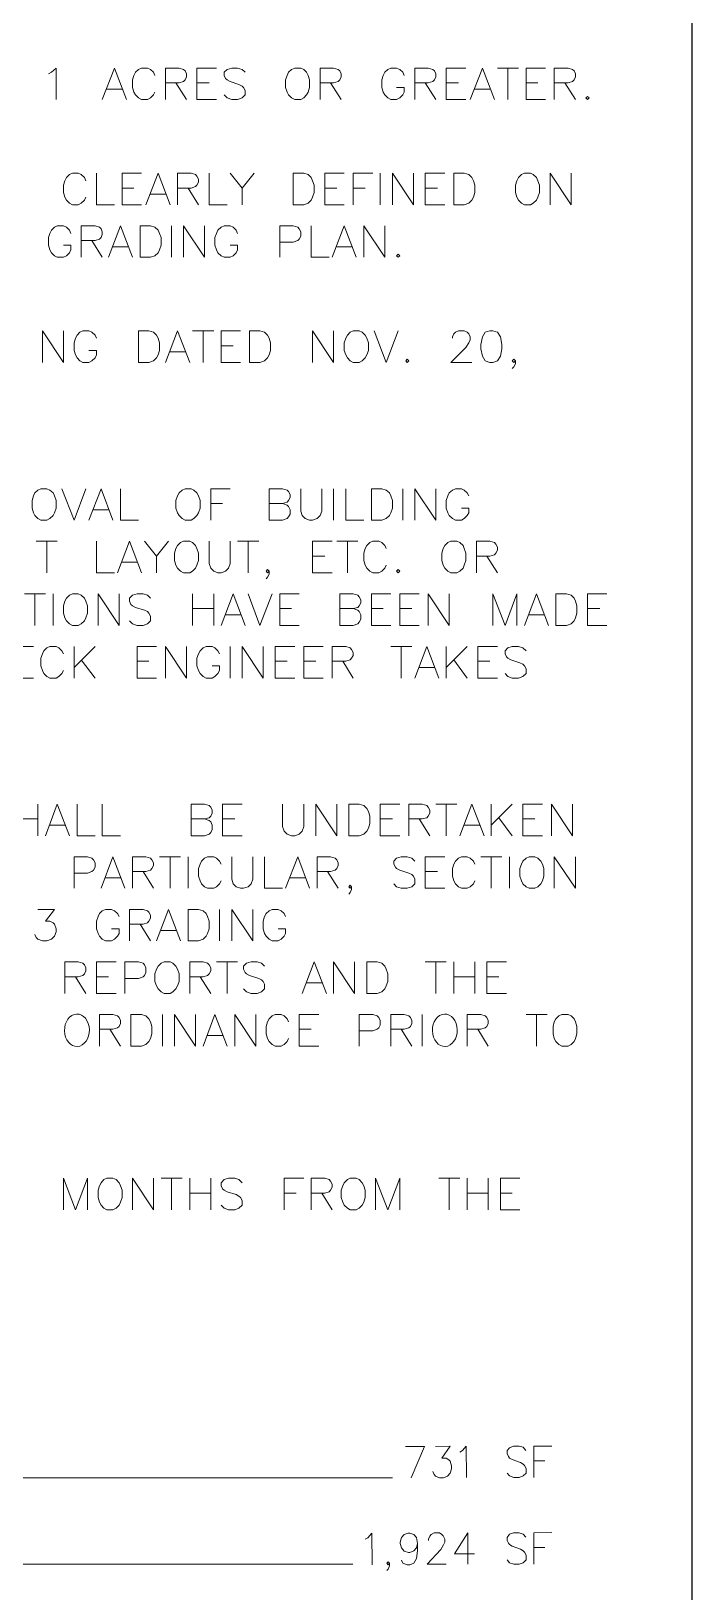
# Model space of a CAD drawing. Header units: millimetres. Extents: x -419 to 20046, y -14642 to 2638.
# Drawn here: x 3715.751 to 3717.427, y 915.77 to 919.728 of the extents above; entities that cross this region are included whole.
import ezdxf

# ---------------------------------------------------------------- set-up
doc = ezdxf.new("R2010")
doc.units = ezdxf.units.MM
doc.layers.add('PDF10_----TX03', color=7, linetype='Continuous')
doc.layers.add('PDF10_VICINITY MAP', color=7, linetype='Continuous')

msp = doc.modelspace()

# ---------------------------------------------------------------- linework, layer by layer
at = {"color": 1}
for points in [[(3682.9432, 934.9117), (3717.4272, 934.9117), (3717.4272, 911.9107), (3682.9432, 911.9107)], [(3717.4272, 913.7269), (3709.8049, 913.7269), (3709.8049, 927.2815), (3717.4272, 927.2815)]]:
    msp.add_lwpolyline(points, close=True, dxfattribs=at)
at = {"layer": 'PDF10_----TX03', "lineweight": 20}
for points in [[(3715.795, 919.6192), (3715.8025, 919.6234), (3715.8142, 919.6342), (3715.8142, 919.5542)], [(3715.9317, 919.5542), (3715.9625, 919.6342), (3715.9934, 919.5542)], [(3716.065, 919.6151), (3716.0617, 919.6234), (3716.0542, 919.6309), (3716.0467, 919.6342), (3716.0309, 919.6342), (3716.0234, 919.6309), (3716.0159, 919.6234), (3716.0117, 919.6151), (3716.0084, 919.6042), (3716.0084, 919.5851), (3716.0117, 919.5734), (3716.0159, 919.5659), (3716.0234, 919.5584), (3716.0309, 919.5542), (3716.0467, 919.5542), (3716.0542, 919.5584), (3716.0617, 919.5659), (3716.065, 919.5734)], [(3716.0917, 919.5542), (3716.0917, 919.6342), (3716.1267, 919.6342), (3716.1375, 919.6309), (3716.1417, 919.6267), (3716.145, 919.6192), (3716.145, 919.6117), (3716.1417, 919.6042), (3716.1375, 919.6001), (3716.1267, 919.5967), (3716.0917, 919.5967)], [(3716.2217, 919.5542), (3716.1717, 919.5542), (3716.1717, 919.6342), (3716.2217, 919.6342)], [(3716.2942, 919.6234), (3716.2867, 919.6309), (3716.275, 919.6342), (3716.26, 919.6342), (3716.2484, 919.6309), (3716.2409, 919.6234), (3716.2409, 919.6151), (3716.2442, 919.6076), (3716.2484, 919.6042), (3716.2559, 919.6001), (3716.2784, 919.5926), (3716.2867, 919.5884), (3716.29, 919.5851), (3716.2942, 919.5776), (3716.2942, 919.5659), (3716.2867, 919.5584), (3716.275, 919.5542), (3716.26, 919.5542), (3716.2484, 919.5584), (3716.2409, 919.5659)], [(3716.4842, 919.5542), (3716.4842, 919.6342), (3716.5184, 919.6342), (3716.5301, 919.6309), (3716.5342, 919.6267), (3716.5376, 919.6192), (3716.5376, 919.6117), (3716.5342, 919.6042), (3716.5301, 919.6001), (3716.5184, 919.5967), (3716.4842, 919.5967)], [(3716.6976, 919.6151), (3716.6942, 919.6234), (3716.6867, 919.6309), (3716.6784, 919.6342), (3716.6634, 919.6342), (3716.6559, 919.6309), (3716.6484, 919.6234), (3716.6442, 919.6151), (3716.6409, 919.6042), (3716.6409, 919.5851), (3716.6442, 919.5734), (3716.6484, 919.5659), (3716.6559, 919.5584), (3716.6634, 919.5542), (3716.6784, 919.5542), (3716.6867, 919.5584), (3716.6942, 919.5659), (3716.6976, 919.5734), (3716.6976, 919.5851), (3716.6784, 919.5851)], [(3716.7242, 919.5542), (3716.7242, 919.6342), (3716.7584, 919.6342), (3716.7701, 919.6309), (3716.7743, 919.6267), (3716.7776, 919.6192), (3716.7776, 919.6117), (3716.7743, 919.6042), (3716.7701, 919.6001), (3716.7584, 919.5967), (3716.7242, 919.5967)], [(3716.8543, 919.5542), (3716.8043, 919.5542), (3716.8043, 919.6342), (3716.8543, 919.6342)], [(3716.8651, 919.5542), (3716.8959, 919.6342), (3716.9268, 919.5542)], [(3716.9343, 919.6342), (3716.9876, 919.6342)], [(3716.9609, 919.6342), (3716.9609, 919.5542)], [(3717.0559, 919.5542), (3717.0068, 919.5542), (3717.0068, 919.6342), (3717.0559, 919.6342)], [(3717.0784, 919.5542), (3717.0784, 919.6342), (3717.1134, 919.6342), (3717.1243, 919.6309), (3717.1284, 919.6267), (3717.1318, 919.6192), (3717.1318, 919.6117), (3717.1284, 919.6042), (3717.1243, 919.6001), (3717.1134, 919.5967), (3717.0784, 919.5967)], [(3716.1184, 919.5967), (3716.145, 919.5542)], [(3716.1717, 919.5967), (3716.2025, 919.5967)], [(3716.5109, 919.5967), (3716.5376, 919.5542)], [(3716.7509, 919.5967), (3716.7776, 919.5542)], [(3716.8043, 919.5967), (3716.8351, 919.5967)], [(3717.0068, 919.5967), (3717.0368, 919.5967)], [(3717.1051, 919.5967), (3717.1318, 919.5542)], [(3715.9434, 919.5809), (3715.9817, 919.5809)], [(3716.8768, 919.5809), (3716.9151, 919.5809)], [(3715.89, 919.3484), (3715.8867, 919.3567), (3715.8783, 919.3642), (3715.8708, 919.3675), (3715.8558, 919.3675), (3715.8483, 919.3642), (3715.8408, 919.3567), (3715.8367, 919.3484), (3715.8333, 919.3375), (3715.8333, 919.3184), (3715.8367, 919.3067), (3715.8408, 919.2992), (3715.8483, 919.2917), (3715.8558, 919.2875), (3715.8708, 919.2875), (3715.8783, 919.2917), (3715.8867, 919.2992), (3715.89, 919.3067)], [(3715.9167, 919.3675), (3715.9167, 919.2875), (3715.9625, 919.2875)], [(3716.0309, 919.2875), (3715.9817, 919.2875), (3715.9817, 919.3675), (3716.0309, 919.3675)], [(3716.0425, 919.2875), (3716.0734, 919.3675), (3716.1034, 919.2875)], [(3716.1225, 919.2875), (3716.1225, 919.3675), (3716.1567, 919.3675), (3716.1684, 919.3642), (3716.1717, 919.36), (3716.1759, 919.3525), (3716.1759, 919.345), (3716.1717, 919.3375), (3716.1684, 919.3334), (3716.1567, 919.33), (3716.1225, 919.33)], [(3716.2025, 919.3675), (3716.2025, 919.2875), (3716.2484, 919.2875)], [(3716.2559, 919.3675), (3716.2867, 919.33), (3716.2867, 919.2875)], [(3716.3167, 919.3675), (3716.2867, 919.33)], [(3716.5451, 919.2875), (3716.4959, 919.2875), (3716.4959, 919.3675), (3716.5451, 919.3675)], [(3716.5684, 919.2875), (3716.5684, 919.3675), (3716.6176, 919.3675)], [(3716.6367, 919.3675), (3716.6367, 919.2875)], [(3716.6676, 919.2875), (3716.6676, 919.3675), (3716.7209, 919.2875), (3716.7209, 919.3675)], [(3716.8009, 919.2875), (3716.7509, 919.2875), (3716.7509, 919.3675), (3716.8009, 919.3675)], [(3717.0676, 919.2875), (3717.0676, 919.3675), (3717.1209, 919.2875), (3717.1209, 919.3675)], [(3715.9817, 919.33), (3716.0117, 919.33)], [(3716.0542, 919.3142), (3716.0917, 919.3142)], [(3716.1492, 919.33), (3716.1759, 919.2875)], [(3716.4959, 919.33), (3716.5267, 919.33)], [(3716.5684, 919.33), (3716.5984, 919.33)], [(3716.7509, 919.33), (3716.7818, 919.33)], [(3715.8517, 919.215), (3715.8483, 919.2234), (3715.8408, 919.2309), (3715.8333, 919.2342), (3715.8175, 919.2342), (3715.81, 919.2309), (3715.8025, 919.2234), (3715.7983, 919.215), (3715.795, 919.2042), (3715.795, 919.185), (3715.7983, 919.1734), (3715.8025, 919.1659), (3715.81, 919.1584), (3715.8175, 919.1542), (3715.8333, 919.1542), (3715.8408, 919.1584), (3715.8483, 919.1659), (3715.8517, 919.1734), (3715.8517, 919.185), (3715.8333, 919.185)], [(3715.8783, 919.1542), (3715.8783, 919.2342), (3715.9133, 919.2342), (3715.9242, 919.2309), (3715.9284, 919.2267), (3715.9317, 919.2192), (3715.9317, 919.2117), (3715.9284, 919.2042), (3715.9242, 919.2), (3715.9133, 919.1967), (3715.8783, 919.1967)], [(3715.9475, 919.1542), (3715.9775, 919.2342), (3716.0084, 919.1542)], [(3716.1075, 919.2342), (3716.1075, 919.1542)], [(3716.1375, 919.1542), (3716.1375, 919.2342), (3716.1909, 919.1542), (3716.1909, 919.2342)], [(3716.275, 919.215), (3716.2709, 919.2234), (3716.2634, 919.2309), (3716.2559, 919.2342), (3716.2409, 919.2342), (3716.2334, 919.2309), (3716.225, 919.2234), (3716.2217, 919.215), (3716.2175, 919.2042), (3716.2175, 919.185), (3716.2217, 919.1734), (3716.225, 919.1659), (3716.2334, 919.1584), (3716.2409, 919.1542), (3716.2559, 919.1542), (3716.2634, 919.1584), (3716.2709, 919.1659), (3716.275, 919.1734), (3716.275, 919.185), (3716.2559, 919.185)], [(3716.3817, 919.1542), (3716.3817, 919.2342), (3716.4159, 919.2342), (3716.4276, 919.2309), (3716.4309, 919.2267), (3716.4351, 919.2192), (3716.4351, 919.2075), (3716.4309, 919.2), (3716.4276, 919.1967), (3716.4159, 919.1925), (3716.3817, 919.1925)], [(3716.4617, 919.2342), (3716.4617, 919.1542), (3716.5076, 919.1542)], [(3716.5151, 919.1542), (3716.5451, 919.2342), (3716.5759, 919.1542)], [(3716.5951, 919.1542), (3716.5951, 919.2342), (3716.6484, 919.1542), (3716.6484, 919.2342)], [(3715.905, 919.1967), (3715.9317, 919.1542)], [(3715.9584, 919.1809), (3715.9967, 919.1809)], [(3716.5267, 919.1809), (3716.5642, 919.1809)], [(3715.78, 918.8875), (3715.78, 918.9675), (3715.8333, 918.8875), (3715.8333, 918.9675)], [(3715.9167, 918.9492), (3715.9133, 918.9567), (3715.905, 918.9642), (3715.8975, 918.9675), (3715.8825, 918.9675), (3715.875, 918.9642), (3715.8675, 918.9567), (3715.8633, 918.9492), (3715.86, 918.9375), (3715.86, 918.9183), (3715.8633, 918.9067), (3715.8675, 918.8992), (3715.875, 918.8917), (3715.8825, 918.8875), (3715.8975, 918.8875), (3715.905, 918.8917), (3715.9133, 918.8992), (3715.9167, 918.9067), (3715.9167, 918.9183), (3715.8975, 918.9183)], [(3716.0917, 918.8875), (3716.1225, 918.9675), (3716.1534, 918.8875)], [(3716.1609, 918.9675), (3716.2142, 918.9675)], [(3716.1875, 918.9675), (3716.1875, 918.8875)], [(3716.2825, 918.8875), (3716.2334, 918.8875), (3716.2334, 918.9675), (3716.2825, 918.9675)], [(3716.4651, 918.8875), (3716.4651, 918.9675), (3716.5184, 918.8875), (3716.5184, 918.9675)], [(3716.6217, 918.9675), (3716.6517, 918.8875), (3716.6826, 918.9675)], [(3716.8201, 918.9492), (3716.8201, 918.9525), (3716.8234, 918.96), (3716.8276, 918.9642), (3716.8351, 918.9675), (3716.8501, 918.9675), (3716.8576, 918.9642), (3716.8618, 918.96), (3716.8651, 918.9525), (3716.8651, 918.945), (3716.8618, 918.9375), (3716.8543, 918.9258), (3716.8159, 918.8875), (3716.8693, 918.8875)], [(3716.1034, 918.9142), (3716.1417, 918.9142)], [(3716.2334, 918.93), (3716.2634, 918.93)], [(3716.9801, 918.8917), (3716.9759, 918.8875), (3716.9718, 918.8917), (3716.9759, 918.8958), (3716.9801, 918.8917), (3716.9801, 918.8842), (3716.9759, 918.8767), (3716.9718, 918.8725)], [(3715.8292, 918.5675), (3715.86, 918.4875), (3715.89, 918.5675)], [(3715.8975, 918.4875), (3715.9284, 918.5675), (3715.9584, 918.4875)], [(3715.9775, 918.5675), (3715.9775, 918.4875), (3716.0234, 918.4875)], [(3716.2067, 918.4875), (3716.2067, 918.5675), (3716.2559, 918.5675)], [(3716.3892, 918.53), (3716.4009, 918.5258), (3716.4042, 918.5225), (3716.4084, 918.5141), (3716.4084, 918.5033), (3716.4042, 918.4958), (3716.4009, 918.4916), (3716.3892, 918.4875), (3716.3551, 918.4875), (3716.3551, 918.5675), (3716.3892, 918.5675), (3716.4009, 918.5641), (3716.4042, 918.56), (3716.4084, 918.5525), (3716.4084, 918.545), (3716.4042, 918.5375), (3716.4009, 918.5333), (3716.3892, 918.53), (3716.3551, 918.53)], [(3716.4351, 918.5675), (3716.4351, 918.5108), (3716.4384, 918.4991), (3716.4467, 918.4916), (3716.4576, 918.4875), (3716.4651, 918.4875), (3716.4767, 918.4916), (3716.4842, 918.4991), (3716.4884, 918.5108), (3716.4884, 918.5675)], [(3716.5184, 918.5675), (3716.5184, 918.4875)], [(3716.5492, 918.5675), (3716.5492, 918.4875), (3716.5951, 918.4875)], [(3716.6942, 918.5675), (3716.6942, 918.4875)], [(3716.7242, 918.4875), (3716.7242, 918.5675), (3716.7776, 918.4875), (3716.7776, 918.5675)], [(3716.8618, 918.5491), (3716.8576, 918.5566), (3716.8501, 918.5641), (3716.8426, 918.5675), (3716.8276, 918.5675), (3716.8201, 918.5641), (3716.8118, 918.5566), (3716.8084, 918.5491), (3716.8043, 918.5375), (3716.8043, 918.5183), (3716.8084, 918.5066), (3716.8118, 918.4991), (3716.8201, 918.4916), (3716.8276, 918.4875), (3716.8426, 918.4875), (3716.8501, 918.4916), (3716.8576, 918.4991), (3716.8618, 918.5066), (3716.8618, 918.5183), (3716.8426, 918.5183)], [(3716.2067, 918.53), (3716.2367, 918.53)], [(3715.9092, 918.5141), (3715.9475, 918.5141)], [(3715.7642, 918.4341), (3715.8175, 918.4341)], [(3715.7908, 918.4341), (3715.7908, 918.3541)], [(3715.9167, 918.4341), (3715.9167, 918.3541), (3715.9625, 918.3541)], [(3715.97, 918.3541), (3716.0009, 918.4341), (3716.0309, 918.3541)], [(3716.0384, 918.4341), (3716.0692, 918.3966), (3716.0692, 918.3541)], [(3716.1, 918.4341), (3716.0692, 918.3966)], [(3716.2025, 918.4341), (3716.2025, 918.3775), (3716.2067, 918.3658), (3716.2142, 918.3583), (3716.225, 918.3541), (3716.2334, 918.3541), (3716.2442, 918.3583), (3716.2517, 918.3658), (3716.2559, 918.3775), (3716.2559, 918.4341)], [(3716.275, 918.4341), (3716.3284, 918.4341)], [(3716.3017, 918.4341), (3716.3017, 918.3541)], [(3716.5151, 918.3541), (3716.4651, 918.3541), (3716.4651, 918.4341), (3716.5151, 918.4341)], [(3716.5267, 918.4341), (3716.5801, 918.4341)], [(3716.5534, 918.4341), (3716.5534, 918.3541)], [(3716.6517, 918.4158), (3716.6484, 918.4233), (3716.6409, 918.4308), (3716.6334, 918.4341), (3716.6176, 918.4341), (3716.6101, 918.4308), (3716.6026, 918.4233), (3716.5984, 918.4158), (3716.5951, 918.4041), (3716.5951, 918.385), (3716.5984, 918.3733), (3716.6026, 918.3658), (3716.6101, 918.3583), (3716.6176, 918.3541), (3716.6334, 918.3541), (3716.6409, 918.3583), (3716.6484, 918.3658), (3716.6517, 918.3733)], [(3716.8809, 918.3541), (3716.8809, 918.4341), (3716.9151, 918.4341), (3716.9268, 918.4308), (3716.9301, 918.4266), (3716.9343, 918.4191), (3716.9343, 918.4116), (3716.9301, 918.4041), (3716.9268, 918.4), (3716.9151, 918.3966), (3716.8809, 918.3966)], [(3715.9817, 918.3808), (3716.02, 918.3808)], [(3716.3551, 918.3583), (3716.3509, 918.3541), (3716.3476, 918.3583), (3716.3509, 918.3625), (3716.3551, 918.3583), (3716.3551, 918.3508), (3716.3509, 918.3433), (3716.3476, 918.3391)], [(3716.4651, 918.3966), (3716.4959, 918.3966)], [(3716.9076, 918.3966), (3716.9343, 918.3541)], [(3715.7342, 918.3008), (3715.7875, 918.3008)], [(3715.7608, 918.3008), (3715.7608, 918.2208)], [(3715.8067, 918.3008), (3715.8067, 918.2208)], [(3715.9208, 918.2208), (3715.9208, 918.3008), (3715.9742, 918.2208), (3715.9742, 918.3008)], [(3716.0542, 918.29), (3716.0467, 918.2975), (3716.035, 918.3008), (3716.02, 918.3008), (3716.0084, 918.2975), (3716.0009, 918.29), (3716.0009, 918.2825), (3716.0042, 918.2741), (3716.0084, 918.2708), (3716.0159, 918.2666), (3716.0384, 918.2591), (3716.0467, 918.2558), (3716.05, 918.2516), (3716.0542, 918.2441), (3716.0542, 918.2325), (3716.0467, 918.225), (3716.035, 918.2208), (3716.02, 918.2208), (3716.0084, 918.225), (3716.0009, 918.2325)], [(3716.1609, 918.3008), (3716.1609, 918.2208)], [(3716.2142, 918.3008), (3716.2142, 918.2208)], [(3716.2334, 918.2208), (3716.2634, 918.3008), (3716.2942, 918.2208)], [(3716.3017, 918.3008), (3716.3317, 918.2208), (3716.3626, 918.3008)], [(3716.4309, 918.2208), (3716.3817, 918.2208), (3716.3817, 918.3008), (3716.4309, 918.3008)], [(3716.5684, 918.2633), (3716.5801, 918.2591), (3716.5834, 918.2558), (3716.5876, 918.2475), (3716.5876, 918.2366), (3716.5834, 918.2291), (3716.5801, 918.225), (3716.5684, 918.2208), (3716.5342, 918.2208), (3716.5342, 918.3008), (3716.5684, 918.3008), (3716.5801, 918.2975), (3716.5834, 918.2933), (3716.5876, 918.2858), (3716.5876, 918.2783), (3716.5834, 918.2708), (3716.5801, 918.2666), (3716.5684, 918.2633), (3716.5342, 918.2633)], [(3716.6634, 918.2208), (3716.6142, 918.2208), (3716.6142, 918.3008), (3716.6634, 918.3008)], [(3716.7359, 918.2208), (3716.6867, 918.2208), (3716.6867, 918.3008), (3716.7359, 918.3008)], [(3716.7584, 918.2208), (3716.7584, 918.3008), (3716.8118, 918.2208), (3716.8118, 918.3008)], [(3716.9226, 918.2208), (3716.9226, 918.3008), (3716.9534, 918.2208), (3716.9834, 918.3008), (3716.9834, 918.2208)], [(3717.0026, 918.2208), (3717.0334, 918.3008), (3717.0634, 918.2208)], [(3717.2118, 918.2208), (3717.1626, 918.2208), (3717.1626, 918.3008), (3717.2118, 918.3008)], [(3716.1609, 918.2633), (3716.2142, 918.2633)], [(3716.2442, 918.2475), (3716.2825, 918.2475)], [(3716.3817, 918.2633), (3716.4117, 918.2633)], [(3716.6142, 918.2633), (3716.6442, 918.2633)], [(3716.6867, 918.2633), (3716.7167, 918.2633)], [(3717.0143, 918.2475), (3717.0518, 918.2475)], [(3717.1626, 918.2633), (3717.1935, 918.2633)], [(3715.7567, 918.0874), (3715.7075, 918.0874), (3715.7075, 918.1674), (3715.7567, 918.1674)], [(3715.8333, 918.1491), (3715.8292, 918.1566), (3715.8217, 918.1641), (3715.8142, 918.1674), (3715.7983, 918.1674), (3715.7908, 918.1641), (3715.7833, 918.1566), (3715.78, 918.1491), (3715.7758, 918.1374), (3715.7758, 918.1183), (3715.78, 918.1066), (3715.7833, 918.0991), (3715.7908, 918.0916), (3715.7983, 918.0874), (3715.8142, 918.0874), (3715.8217, 918.0916), (3715.8292, 918.0991), (3715.8333, 918.1066)], [(3715.86, 918.1674), (3715.86, 918.0874)], [(3715.9133, 918.1674), (3715.86, 918.1141)], [(3716.0692, 918.0874), (3716.02, 918.0874), (3716.02, 918.1674), (3716.0692, 918.1674)], [(3716.0917, 918.0874), (3716.0917, 918.1674), (3716.145, 918.0874), (3716.145, 918.1674)], [(3716.2292, 918.1491), (3716.225, 918.1566), (3716.2175, 918.1641), (3716.21, 918.1674), (3716.195, 918.1674), (3716.1875, 918.1641), (3716.18, 918.1566), (3716.1759, 918.1491), (3716.1717, 918.1374), (3716.1717, 918.1183), (3716.1759, 918.1066), (3716.18, 918.0991), (3716.1875, 918.0916), (3716.195, 918.0874), (3716.21, 918.0874), (3716.2175, 918.0916), (3716.225, 918.0991), (3716.2292, 918.1066), (3716.2292, 918.1183), (3716.21, 918.1183)], [(3716.2559, 918.1674), (3716.2559, 918.0874)], [(3716.2867, 918.0874), (3716.2867, 918.1674), (3716.3401, 918.0874), (3716.3401, 918.1674)], [(3716.4201, 918.0874), (3716.3701, 918.0874), (3716.3701, 918.1674), (3716.4201, 918.1674)], [(3716.4917, 918.0874), (3716.4426, 918.0874), (3716.4426, 918.1674), (3716.4917, 918.1674)], [(3716.5151, 918.0874), (3716.5151, 918.1674), (3716.5492, 918.1674), (3716.5609, 918.1641), (3716.5642, 918.1599), (3716.5684, 918.1524), (3716.5684, 918.1449), (3716.5642, 918.1374), (3716.5609, 918.1333), (3716.5492, 918.1299), (3716.5151, 918.1299)], [(3716.6634, 918.1674), (3716.7167, 918.1674)], [(3716.6901, 918.1674), (3716.6901, 918.0874)], [(3716.7242, 918.0874), (3716.7551, 918.1674), (3716.7851, 918.0874)], [(3716.8043, 918.1674), (3716.8043, 918.0874)], [(3716.8576, 918.1674), (3716.8043, 918.1141)], [(3716.9343, 918.0874), (3716.8843, 918.0874), (3716.8843, 918.1674), (3716.9343, 918.1674)], [(3717.0068, 918.1566), (3716.9984, 918.1641), (3716.9876, 918.1674), (3716.9718, 918.1674), (3716.9609, 918.1641), (3716.9534, 918.1566), (3716.9534, 918.1491), (3716.9568, 918.1408), (3716.9609, 918.1374), (3716.9684, 918.1333), (3716.9909, 918.1258), (3716.9984, 918.1224), (3717.0026, 918.1183), (3717.0068, 918.1108), (3717.0068, 918.0991), (3716.9984, 918.0916), (3716.9876, 918.0874), (3716.9718, 918.0874), (3716.9609, 918.0916), (3716.9534, 918.0991)], [(3715.8783, 918.1333), (3715.9133, 918.0874)], [(3716.02, 918.1299), (3716.05, 918.1299)], [(3716.3701, 918.1299), (3716.4009, 918.1299)], [(3716.4426, 918.1299), (3716.4734, 918.1299)], [(3716.5417, 918.1299), (3716.5684, 918.0874)], [(3716.8234, 918.1333), (3716.8576, 918.0874)], [(3716.8843, 918.1299), (3716.9151, 918.1299)], [(3716.7359, 918.1141), (3716.7743, 918.1141)], [(3715.7683, 917.7674), (3715.7683, 917.6874)], [(3715.7875, 917.6874), (3715.8175, 917.7674), (3715.8483, 917.6874)], [(3715.8675, 917.7674), (3715.8675, 917.6874), (3715.9133, 917.6874)], [(3715.9317, 917.7674), (3715.9317, 917.6874), (3715.9775, 917.6874)], [(3716.1909, 917.7299), (3716.2025, 917.7257), (3716.2067, 917.7224), (3716.21, 917.7141), (3716.21, 917.7032), (3716.2067, 917.6957), (3716.2025, 917.6916), (3716.1909, 917.6874), (3716.1567, 917.6874), (3716.1567, 917.7674), (3716.1909, 917.7674), (3716.2025, 917.7641), (3716.2067, 917.7599), (3716.21, 917.7524), (3716.21, 917.7449), (3716.2067, 917.7374), (3716.2025, 917.7332), (3716.1909, 917.7299), (3716.1567, 917.7299)], [(3716.2867, 917.6874), (3716.2367, 917.6874), (3716.2367, 917.7674), (3716.2867, 917.7674)], [(3716.3892, 917.7674), (3716.3892, 917.7107), (3716.3934, 917.6991), (3716.4009, 917.6916), (3716.4117, 917.6874), (3716.4201, 917.6874), (3716.4309, 917.6916), (3716.4384, 917.6991), (3716.4426, 917.7107), (3716.4426, 917.7674)], [(3716.4734, 917.6874), (3716.4734, 917.7674), (3716.5267, 917.6874), (3716.5267, 917.7674)], [(3716.6867, 917.6874), (3716.6367, 917.6874), (3716.6367, 917.7674), (3716.6867, 917.7674)], [(3716.7092, 917.6874), (3716.7092, 917.7674), (3716.7434, 917.7674), (3716.7551, 917.7641), (3716.7584, 917.7599), (3716.7626, 917.7524), (3716.7626, 917.7449), (3716.7584, 917.7374), (3716.7551, 917.7332), (3716.7434, 917.7299), (3716.7092, 917.7299)], [(3716.7776, 917.7674), (3716.8309, 917.7674)], [(3716.8043, 917.7674), (3716.8043, 917.6874)], [(3716.8384, 917.6874), (3716.8693, 917.7674), (3716.9001, 917.6874)], [(3716.9184, 917.7674), (3716.9184, 917.6874)], [(3716.9718, 917.7674), (3716.9184, 917.7141)], [(3717.0484, 917.6874), (3716.9984, 917.6874), (3716.9984, 917.7674), (3717.0484, 917.7674)], [(3717.0709, 917.6874), (3717.0709, 917.7674), (3717.1243, 917.6874), (3717.1243, 917.7674)], [(3715.715, 917.7299), (3715.7683, 917.7299)], [(3716.2367, 917.7299), (3716.2675, 917.7299)], [(3716.6367, 917.7299), (3716.6676, 917.7299)], [(3716.7359, 917.7299), (3716.7626, 917.6874)], [(3716.9376, 917.7332), (3716.9718, 917.6874)], [(3716.9984, 917.7299), (3717.0293, 917.7299)], [(3715.7983, 917.7141), (3715.8367, 917.7141)], [(3716.8501, 917.7141), (3716.8884, 917.7141)], [(3715.86, 917.5541), (3715.86, 917.6341), (3715.8942, 917.6341), (3715.905, 917.6307), (3715.9092, 917.6266), (3715.9133, 917.6191), (3715.9133, 917.6074), (3715.9092, 917.5999), (3715.905, 917.5966), (3715.8942, 917.5924), (3715.86, 917.5924)], [(3715.9284, 917.5541), (3715.9584, 917.6341), (3715.9892, 917.5541)], [(3716.0084, 917.5541), (3716.0084, 917.6341), (3716.0425, 917.6341), (3716.0542, 917.6307), (3716.0575, 917.6266), (3716.0617, 917.6191), (3716.0617, 917.6116), (3716.0575, 917.6041), (3716.0542, 917.5999), (3716.0425, 917.5966), (3716.0084, 917.5966)], [(3716.0767, 917.6341), (3716.13, 917.6341)], [(3716.1034, 917.6341), (3716.1034, 917.5541)], [(3716.1492, 917.6341), (3716.1492, 917.5541)], [(3716.2334, 917.6157), (3716.2292, 917.6232), (3716.2217, 917.6307), (3716.2142, 917.6341), (3716.1984, 917.6341), (3716.1909, 917.6307), (3716.1834, 917.6232), (3716.18, 917.6157), (3716.1759, 917.6041), (3716.1759, 917.5849), (3716.18, 917.5732), (3716.1834, 917.5657), (3716.1909, 917.5582), (3716.1984, 917.5541), (3716.2142, 917.5541), (3716.2217, 917.5582), (3716.2292, 917.5657), (3716.2334, 917.5732)], [(3716.26, 917.6341), (3716.26, 917.5774), (3716.2634, 917.5657), (3716.2709, 917.5582), (3716.2825, 917.5541), (3716.29, 917.5541), (3716.3017, 917.5582), (3716.3092, 917.5657), (3716.3134, 917.5774), (3716.3134, 917.6341)], [(3716.3434, 917.6341), (3716.3434, 917.5541), (3716.3892, 917.5541)], [(3716.3967, 917.5541), (3716.4276, 917.6341), (3716.4576, 917.5541)], [(3716.4767, 917.5541), (3716.4767, 917.6341), (3716.5109, 917.6341), (3716.5226, 917.6307), (3716.5267, 917.6266), (3716.5301, 917.6191), (3716.5301, 917.6116), (3716.5267, 917.6041), (3716.5226, 917.5999), (3716.5109, 917.5966), (3716.4767, 917.5966)], [(3716.7242, 917.6232), (3716.7167, 917.6307), (3716.7051, 917.6341), (3716.6901, 917.6341), (3716.6784, 917.6307), (3716.6709, 917.6232), (3716.6709, 917.6157), (3716.6751, 917.6074), (3716.6784, 917.6041), (3716.6867, 917.5999), (3716.7092, 917.5924), (3716.7167, 917.5891), (3716.7209, 917.5849), (3716.7242, 917.5774), (3716.7242, 917.5657), (3716.7167, 917.5582), (3716.7051, 917.5541), (3716.6901, 917.5541), (3716.6784, 917.5582), (3716.6709, 917.5657)], [(3716.8009, 917.5541), (3716.7509, 917.5541), (3716.7509, 917.6341), (3716.8009, 917.6341)], [(3716.8768, 917.6157), (3716.8734, 917.6232), (3716.8651, 917.6307), (3716.8576, 917.6341), (3716.8426, 917.6341), (3716.8351, 917.6307), (3716.8276, 917.6232), (3716.8234, 917.6157), (3716.8201, 917.6041), (3716.8201, 917.5849), (3716.8234, 917.5732), (3716.8276, 917.5657), (3716.8351, 917.5582), (3716.8426, 917.5541), (3716.8576, 917.5541), (3716.8651, 917.5582), (3716.8734, 917.5657), (3716.8768, 917.5732)], [(3716.8918, 917.6341), (3716.9451, 917.6341)], [(3716.9184, 917.6341), (3716.9184, 917.5541)], [(3716.9643, 917.6341), (3716.9643, 917.5541)], [(3717.0784, 917.5541), (3717.0784, 917.6341), (3717.1318, 917.5541), (3717.1318, 917.6341)], [(3715.94, 917.5807), (3715.9775, 917.5807)], [(3716.035, 917.5966), (3716.0617, 917.5541)], [(3716.4084, 917.5807), (3716.4467, 917.5807)], [(3716.5034, 917.5966), (3716.5301, 917.5541)], [(3716.7509, 917.5966), (3716.7818, 917.5966)], [(3716.5642, 917.5582), (3716.5609, 917.5541), (3716.5567, 917.5582), (3716.5609, 917.5624), (3716.5642, 917.5582), (3716.5642, 917.5507), (3716.5609, 917.5432), (3716.5567, 917.5391)], [(3715.7683, 917.5007), (3715.81, 917.5007), (3715.7875, 917.4707), (3715.7983, 917.4707), (3715.8067, 917.4666), (3715.81, 917.4632), (3715.8142, 917.4516), (3715.8142, 917.4441), (3715.81, 917.4324), (3715.8025, 917.4249), (3715.7908, 917.4207), (3715.78, 917.4207), (3715.7683, 917.4249), (3715.7642, 917.4291), (3715.7608, 917.4366)], [(3715.9742, 917.4824), (3715.97, 917.4899), (3715.9625, 917.4974), (3715.955, 917.5007), (3715.94, 917.5007), (3715.9317, 917.4974), (3715.9242, 917.4899), (3715.9208, 917.4824), (3715.9167, 917.4707), (3715.9167, 917.4516), (3715.9208, 917.4399), (3715.9242, 917.4324), (3715.9317, 917.4249), (3715.94, 917.4207), (3715.955, 917.4207), (3715.9625, 917.4249), (3715.97, 917.4324), (3715.9742, 917.4399), (3715.9742, 917.4516), (3715.955, 917.4516)], [(3716.0009, 917.4207), (3716.0009, 917.5007), (3716.035, 917.5007), (3716.0467, 917.4974), (3716.05, 917.4932), (3716.0542, 917.4857), (3716.0542, 917.4782), (3716.05, 917.4707), (3716.0467, 917.4666), (3716.035, 917.4632), (3716.0009, 917.4632)], [(3716.0692, 917.4207), (3716.1, 917.5007), (3716.13, 917.4207)], [(3716.2292, 917.5007), (3716.2292, 917.4207)], [(3716.26, 917.4207), (3716.26, 917.5007), (3716.3134, 917.4207), (3716.3134, 917.5007)], [(3716.3967, 917.4824), (3716.3934, 917.4899), (3716.3851, 917.4974), (3716.3776, 917.5007), (3716.3626, 917.5007), (3716.3551, 917.4974), (3716.3476, 917.4899), (3716.3434, 917.4824), (3716.3401, 917.4707), (3716.3401, 917.4516), (3716.3434, 917.4399), (3716.3476, 917.4324), (3716.3551, 917.4249), (3716.3626, 917.4207), (3716.3776, 917.4207), (3716.3851, 917.4249), (3716.3934, 917.4324), (3716.3967, 917.4399), (3716.3967, 917.4516), (3716.3776, 917.4516)], [(3716.0275, 917.4632), (3716.0542, 917.4207)], [(3716.0809, 917.4474), (3716.1184, 917.4474)], [(3715.8367, 917.2874), (3715.8367, 917.3674), (3715.8708, 917.3674), (3715.8825, 917.364), (3715.8867, 917.3599), (3715.89, 917.3524), (3715.89, 917.3449), (3715.8867, 917.3374), (3715.8825, 917.3332), (3715.8708, 917.3299), (3715.8367, 917.3299)], [(3715.9667, 917.2874), (3715.9167, 917.2874), (3715.9167, 917.3674), (3715.9667, 917.3674)], [(3715.9892, 917.2874), (3715.9892, 917.3674), (3716.0234, 917.3674), (3716.035, 917.364), (3716.0384, 917.3599), (3716.0425, 917.3524), (3716.0425, 917.3407), (3716.0384, 917.3332), (3716.035, 917.3299), (3716.0234, 917.3257), (3715.9892, 917.3257)], [(3716.1534, 917.2874), (3716.1534, 917.3674), (3716.1875, 917.3674), (3716.1984, 917.364), (3716.2025, 917.3599), (3716.2067, 917.3524), (3716.2067, 917.3449), (3716.2025, 917.3374), (3716.1984, 917.3332), (3716.1875, 917.3299), (3716.1534, 917.3299)], [(3716.2217, 917.3674), (3716.275, 917.3674)], [(3716.2484, 917.3674), (3716.2484, 917.2874)], [(3716.3434, 917.3565), (3716.3359, 917.364), (3716.3242, 917.3674), (3716.3092, 917.3674), (3716.2975, 917.364), (3716.29, 917.3565), (3716.29, 917.349), (3716.2942, 917.3407), (3716.2975, 917.3374), (3716.305, 917.3332), (3716.3284, 917.3257), (3716.3359, 917.3224), (3716.3401, 917.3182), (3716.3434, 917.3107), (3716.3434, 917.299), (3716.3359, 917.2915), (3716.3242, 917.2874), (3716.3092, 917.2874), (3716.2975, 917.2915), (3716.29, 917.299)], [(3716.4384, 917.2874), (3716.4692, 917.3674), (3716.5001, 917.2874)], [(3716.5184, 917.2874), (3716.5184, 917.3674), (3716.5717, 917.2874), (3716.5717, 917.3674)], [(3716.7509, 917.3674), (3716.8043, 917.3674)], [(3716.7776, 917.3674), (3716.7776, 917.2874)], [(3716.8234, 917.3674), (3716.8234, 917.2874)], [(3716.8768, 917.3674), (3716.8768, 917.2874)], [(3716.9568, 917.2874), (3716.9076, 917.2874), (3716.9076, 917.3674), (3716.9568, 917.3674)], [(3715.8633, 917.3299), (3715.89, 917.2874)], [(3715.9167, 917.3299), (3715.9475, 917.3299)], [(3716.18, 917.3299), (3716.2067, 917.2874)], [(3716.4501, 917.314), (3716.4884, 917.314)], [(3716.8234, 917.3299), (3716.8768, 917.3299)], [(3716.9076, 917.3299), (3716.9376, 917.3299)], [(3715.9242, 917.154), (3715.9242, 917.234), (3715.9584, 917.234), (3715.97, 917.2307), (3715.9742, 917.2265), (3715.9775, 917.219), (3715.9775, 917.2115), (3715.9742, 917.204), (3715.97, 917.1999), (3715.9584, 917.1965), (3715.9242, 917.1965)], [(3716.0842, 917.234), (3716.0842, 917.154)], [(3716.115, 917.154), (3716.115, 917.234), (3716.1684, 917.154), (3716.1684, 917.234)], [(3716.1875, 917.154), (3716.2175, 917.234), (3716.2484, 917.154)], [(3716.2675, 917.154), (3716.2675, 917.234), (3716.3209, 917.154), (3716.3209, 917.234)], [(3716.4042, 917.2157), (3716.4009, 917.2232), (3716.3934, 917.2307), (3716.3851, 917.234), (3716.3701, 917.234), (3716.3626, 917.2307), (3716.3551, 917.2232), (3716.3509, 917.2157), (3716.3476, 917.204), (3716.3476, 917.1849), (3716.3509, 917.1732), (3716.3551, 917.1657), (3716.3626, 917.1582), (3716.3701, 917.154), (3716.3851, 917.154), (3716.3934, 917.1582), (3716.4009, 917.1657), (3716.4042, 917.1732)], [(3716.4809, 917.154), (3716.4309, 917.154), (3716.4309, 917.234), (3716.4809, 917.234)], [(3716.5834, 917.154), (3716.5834, 917.234), (3716.6176, 917.234), (3716.6292, 917.2307), (3716.6334, 917.2265), (3716.6367, 917.219), (3716.6367, 917.2074), (3716.6334, 917.1999), (3716.6292, 917.1965), (3716.6176, 917.1924), (3716.5834, 917.1924)], [(3716.6634, 917.154), (3716.6634, 917.234), (3716.6976, 917.234), (3716.7092, 917.2307), (3716.7134, 917.2265), (3716.7167, 917.219), (3716.7167, 917.2115), (3716.7134, 917.204), (3716.7092, 917.1999), (3716.6976, 917.1965), (3716.6634, 917.1965)], [(3716.7434, 917.234), (3716.7434, 917.154)], [(3716.8576, 917.154), (3716.8576, 917.234), (3716.8918, 917.234), (3716.9034, 917.2307), (3716.9076, 917.2265), (3716.9109, 917.219), (3716.9109, 917.2115), (3716.9076, 917.204), (3716.9034, 917.1999), (3716.8918, 917.1965), (3716.8576, 917.1965)], [(3717.0068, 917.234), (3717.0601, 917.234)], [(3717.0334, 917.234), (3717.0334, 917.154)], [(3715.9509, 917.1965), (3715.9775, 917.154)], [(3716.1984, 917.1807), (3716.2367, 917.1807)], [(3716.4309, 917.1965), (3716.4617, 917.1965)], [(3716.6901, 917.1965), (3716.7167, 917.154)], [(3716.8843, 917.1965), (3716.9109, 917.154)], [(3715.8333, 916.739), (3715.8333, 916.819), (3715.8633, 916.739), (3715.8942, 916.819), (3715.8942, 916.739)], [(3716.0084, 916.739), (3716.0084, 916.819), (3716.0617, 916.739), (3716.0617, 916.819)], [(3716.0809, 916.819), (3716.1342, 916.819)], [(3716.1075, 916.819), (3716.1075, 916.739)], [(3716.1534, 916.819), (3716.1534, 916.739)], [(3716.2067, 916.819), (3716.2067, 916.739)], [(3716.2867, 916.8073), (3716.2784, 916.8157), (3716.2675, 916.819), (3716.2517, 916.819), (3716.2409, 916.8157), (3716.2334, 916.8073), (3716.2334, 916.7998), (3716.2367, 916.7923), (3716.2409, 916.789), (3716.2484, 916.7848), (3716.2709, 916.7773), (3716.2784, 916.7732), (3716.2825, 916.7698), (3716.2867, 916.7623), (3716.2867, 916.7507), (3716.2784, 916.7432), (3716.2675, 916.739), (3716.2517, 916.739), (3716.2409, 916.7432), (3716.2334, 916.7507)], [(3716.3934, 916.739), (3716.3934, 916.819), (3716.4426, 916.819)], [(3716.4617, 916.739), (3716.4617, 916.819), (3716.4959, 916.819), (3716.5076, 916.8157), (3716.5109, 916.8115), (3716.5151, 916.804), (3716.5151, 916.7965), (3716.5109, 916.789), (3716.5076, 916.7848), (3716.4959, 916.7807), (3716.4617, 916.7807)], [(3716.6251, 916.739), (3716.6251, 916.819), (3716.6559, 916.739), (3716.6867, 916.819), (3716.6867, 916.739)], [(3716.7851, 916.819), (3716.8384, 916.819)], [(3716.8118, 916.819), (3716.8118, 916.739)], [(3716.8576, 916.819), (3716.8576, 916.739)], [(3716.9109, 916.819), (3716.9109, 916.739)], [(3716.9909, 916.739), (3716.9418, 916.739), (3716.9418, 916.819), (3716.9909, 916.819)], [(3716.1534, 916.7807), (3716.2067, 916.7807)], [(3716.3934, 916.7807), (3716.4234, 916.7807)], [(3716.4884, 916.7807), (3716.5151, 916.739)], [(3716.8576, 916.7807), (3716.9109, 916.7807)], [(3716.9418, 916.7807), (3716.9718, 916.7807)]]:
    msp.add_lwpolyline(points, dxfattribs=at)
for points in [[(3716.4201, 919.6342), (3716.4117, 919.6309), (3716.4042, 919.6234), (3716.4009, 919.6151), (3716.3967, 919.6042), (3716.3967, 919.5851), (3716.4009, 919.5734), (3716.4042, 919.5659), (3716.4117, 919.5584), (3716.4201, 919.5542), (3716.4351, 919.5542), (3716.4426, 919.5584), (3716.4501, 919.5659), (3716.4542, 919.5734), (3716.4576, 919.5851), (3716.4576, 919.6042), (3716.4542, 919.6151), (3716.4501, 919.6234), (3716.4426, 919.6309), (3716.4351, 919.6342)], [(3717.1626, 919.5617), (3717.1584, 919.5584), (3717.1626, 919.5542), (3717.1668, 919.5584)], [(3716.4159, 919.2875), (3716.4159, 919.3675), (3716.4426, 919.3675), (3716.4542, 919.3642), (3716.4617, 919.3567), (3716.4651, 919.3484), (3716.4692, 919.3375), (3716.4692, 919.3184), (3716.4651, 919.3067), (3716.4617, 919.2992), (3716.4542, 919.2917), (3716.4426, 919.2875)], [(3716.8234, 919.2875), (3716.8234, 919.3675), (3716.8501, 919.3675), (3716.8618, 919.3642), (3716.8693, 919.3567), (3716.8734, 919.3484), (3716.8768, 919.3375), (3716.8768, 919.3184), (3716.8734, 919.3067), (3716.8693, 919.2992), (3716.8618, 919.2917), (3716.8501, 919.2875)], [(3717.0026, 919.3675), (3716.9951, 919.3642), (3716.9876, 919.3567), (3716.9834, 919.3484), (3716.9801, 919.3375), (3716.9801, 919.3184), (3716.9834, 919.3067), (3716.9876, 919.2992), (3716.9951, 919.2917), (3717.0026, 919.2875), (3717.0176, 919.2875), (3717.0251, 919.2917), (3717.0334, 919.2992), (3717.0368, 919.3067), (3717.0409, 919.3184), (3717.0409, 919.3375), (3717.0368, 919.3484), (3717.0334, 919.3567), (3717.0251, 919.3642), (3717.0176, 919.3675)], [(3716.0275, 919.1542), (3716.0275, 919.2342), (3716.0542, 919.2342), (3716.065, 919.2309), (3716.0734, 919.2234), (3716.0767, 919.215), (3716.0809, 919.2042), (3716.0809, 919.185), (3716.0767, 919.1734), (3716.0734, 919.1659), (3716.065, 919.1584), (3716.0542, 919.1542)], [(3716.6826, 919.1625), (3716.6784, 919.1584), (3716.6826, 919.1542), (3716.6867, 919.1584)], [(3716.0234, 918.8875), (3716.0234, 918.9675), (3716.05, 918.9675), (3716.0617, 918.9642), (3716.0692, 918.9567), (3716.0734, 918.9492), (3716.0767, 918.9375), (3716.0767, 918.9183), (3716.0734, 918.9067), (3716.0692, 918.8992), (3716.0617, 918.8917), (3716.05, 918.8875)], [(3716.305, 918.8875), (3716.305, 918.9675), (3716.3317, 918.9675), (3716.3434, 918.9642), (3716.3509, 918.9567), (3716.3551, 918.9492), (3716.3584, 918.9375), (3716.3584, 918.9183), (3716.3551, 918.9067), (3716.3509, 918.8992), (3716.3434, 918.8917), (3716.3317, 918.8875)], [(3716.5684, 918.9675), (3716.5609, 918.9642), (3716.5534, 918.9567), (3716.5492, 918.9492), (3716.5451, 918.9375), (3716.5451, 918.9183), (3716.5492, 918.9067), (3716.5534, 918.8992), (3716.5609, 918.8917), (3716.5684, 918.8875), (3716.5834, 918.8875), (3716.5909, 918.8917), (3716.5984, 918.8992), (3716.6026, 918.9067), (3716.6067, 918.9183), (3716.6067, 918.9375), (3716.6026, 918.9492), (3716.5984, 918.9567), (3716.5909, 918.9642), (3716.5834, 918.9675)], [(3716.9151, 918.9675), (3716.9034, 918.9642), (3716.8959, 918.9525), (3716.8918, 918.9333), (3716.8918, 918.9225), (3716.8959, 918.9033), (3716.9034, 918.8917), (3716.9151, 918.8875), (3716.9226, 918.8875), (3716.9343, 918.8917), (3716.9418, 918.9033), (3716.9451, 918.9225), (3716.9451, 918.9333), (3716.9418, 918.9525), (3716.9343, 918.9642), (3716.9226, 918.9675)], [(3716.7051, 918.8958), (3716.7017, 918.8917), (3716.7051, 918.8875), (3716.7092, 918.8917)], [(3715.7758, 918.5675), (3715.7683, 918.5641), (3715.7608, 918.5566), (3715.7567, 918.5491), (3715.7533, 918.5375), (3715.7533, 918.5183), (3715.7567, 918.5066), (3715.7608, 918.4991), (3715.7683, 918.4916), (3715.7758, 918.4875), (3715.7908, 918.4875), (3715.7983, 918.4916), (3715.8067, 918.4991), (3715.81, 918.5066), (3715.8142, 918.5183), (3715.8142, 918.5375), (3715.81, 918.5491), (3715.8067, 918.5566), (3715.7983, 918.5641), (3715.7908, 918.5675)], [(3716.1417, 918.5675), (3716.1342, 918.5641), (3716.1267, 918.5566), (3716.1225, 918.5491), (3716.1184, 918.5375), (3716.1184, 918.5183), (3716.1225, 918.5066), (3716.1267, 918.4991), (3716.1342, 918.4916), (3716.1417, 918.4875), (3716.1567, 918.4875), (3716.1642, 918.4916), (3716.1717, 918.4991), (3716.1759, 918.5066), (3716.18, 918.5183), (3716.18, 918.5375), (3716.1759, 918.5491), (3716.1717, 918.5566), (3716.1642, 918.5641), (3716.1567, 918.5675)], [(3716.6142, 918.4875), (3716.6142, 918.5675), (3716.6409, 918.5675), (3716.6517, 918.5641), (3716.6601, 918.5566), (3716.6634, 918.5491), (3716.6676, 918.5375), (3716.6676, 918.5183), (3716.6634, 918.5066), (3716.6601, 918.4991), (3716.6517, 918.4916), (3716.6409, 918.4875)], [(3716.1375, 918.4341), (3716.13, 918.4308), (3716.1225, 918.4233), (3716.1184, 918.4158), (3716.115, 918.4041), (3716.115, 918.385), (3716.1184, 918.3733), (3716.1225, 918.3658), (3716.13, 918.3583), (3716.1375, 918.3541), (3716.1534, 918.3541), (3716.1609, 918.3583), (3716.1684, 918.3658), (3716.1717, 918.3733), (3716.1759, 918.385), (3716.1759, 918.4041), (3716.1717, 918.4158), (3716.1684, 918.4233), (3716.1609, 918.4308), (3716.1534, 918.4341)], [(3716.8159, 918.4341), (3716.8084, 918.4308), (3716.8009, 918.4233), (3716.7968, 918.4158), (3716.7934, 918.4041), (3716.7934, 918.385), (3716.7968, 918.3733), (3716.8009, 918.3658), (3716.8084, 918.3583), (3716.8159, 918.3541), (3716.8309, 918.3541), (3716.8384, 918.3583), (3716.8468, 918.3658), (3716.8501, 918.3733), (3716.8543, 918.385), (3716.8543, 918.4041), (3716.8501, 918.4158), (3716.8468, 918.4233), (3716.8384, 918.4308), (3716.8309, 918.4341)], [(3716.6826, 918.3625), (3716.6784, 918.3583), (3716.6826, 918.3541), (3716.6867, 918.3583)], [(3715.8558, 918.3008), (3715.8483, 918.2975), (3715.8408, 918.29), (3715.8367, 918.2825), (3715.8333, 918.2708), (3715.8333, 918.2516), (3715.8367, 918.24), (3715.8408, 918.2325), (3715.8483, 918.225), (3715.8558, 918.2208), (3715.8708, 918.2208), (3715.8783, 918.225), (3715.8867, 918.2325), (3715.89, 918.24), (3715.8942, 918.2516), (3715.8942, 918.2708), (3715.89, 918.2825), (3715.8867, 918.29), (3715.8783, 918.2975), (3715.8708, 918.3008)], [(3717.0826, 918.2208), (3717.0826, 918.3008), (3717.1093, 918.3008), (3717.1209, 918.2975), (3717.1284, 918.29), (3717.1318, 918.2825), (3717.1359, 918.2708), (3717.1359, 918.2516), (3717.1318, 918.24), (3717.1284, 918.2325), (3717.1209, 918.225), (3717.1093, 918.2208)], [(3716.5567, 917.6874), (3716.5567, 917.7674), (3716.5834, 917.7674), (3716.5951, 917.7641), (3716.6026, 917.7566), (3716.6067, 917.7491), (3716.6101, 917.7374), (3716.6101, 917.7182), (3716.6067, 917.7066), (3716.6026, 917.6991), (3716.5951, 917.6916), (3716.5834, 917.6874)], [(3717.0143, 917.6341), (3717.0068, 917.6307), (3716.9984, 917.6232), (3716.9951, 917.6157), (3716.9909, 917.6041), (3716.9909, 917.5849), (3716.9951, 917.5732), (3716.9984, 917.5657), (3717.0068, 917.5582), (3717.0143, 917.5541), (3717.0293, 917.5541), (3717.0368, 917.5582), (3717.0443, 917.5657), (3717.0484, 917.5732), (3717.0518, 917.5849), (3717.0518, 917.6041), (3717.0484, 917.6157), (3717.0443, 917.6232), (3717.0368, 917.6307), (3717.0293, 917.6341)], [(3716.1492, 917.4207), (3716.1492, 917.5007), (3716.1759, 917.5007), (3716.1875, 917.4974), (3716.195, 917.4899), (3716.1984, 917.4824), (3716.2025, 917.4707), (3716.2025, 917.4516), (3716.1984, 917.4399), (3716.195, 917.4324), (3716.1875, 917.4249), (3716.1759, 917.4207)], [(3716.0884, 917.3674), (3716.0809, 917.364), (3716.0734, 917.3565), (3716.0692, 917.349), (3716.065, 917.3374), (3716.065, 917.3182), (3716.0692, 917.3065), (3716.0734, 917.299), (3716.0809, 917.2915), (3716.0884, 917.2874), (3716.1034, 917.2874), (3716.1109, 917.2915), (3716.1184, 917.299), (3716.1225, 917.3065), (3716.1267, 917.3182), (3716.1267, 917.3374), (3716.1225, 917.349), (3716.1184, 917.3565), (3716.1109, 917.364), (3716.1034, 917.3674)], [(3716.6026, 917.2874), (3716.6026, 917.3674), (3716.6292, 917.3674), (3716.6409, 917.364), (3716.6484, 917.3565), (3716.6517, 917.349), (3716.6559, 917.3374), (3716.6559, 917.3182), (3716.6517, 917.3065), (3716.6484, 917.299), (3716.6409, 917.2915), (3716.6292, 917.2874)], [(3716.0042, 917.154), (3716.0042, 917.234), (3716.0309, 917.234), (3716.0425, 917.2307), (3716.05, 917.2232), (3716.0542, 917.2157), (3716.0575, 917.204), (3716.0575, 917.1849), (3716.0542, 917.1732), (3716.05, 917.1657), (3716.0425, 917.1582), (3716.0309, 917.154)], [(3717.0976, 917.234), (3717.0901, 917.2307), (3717.0826, 917.2232), (3717.0784, 917.2157), (3717.0751, 917.204), (3717.0751, 917.1849), (3717.0784, 917.1732), (3717.0826, 917.1657), (3717.0901, 917.1582), (3717.0976, 917.154), (3717.1134, 917.154), (3717.1209, 917.1582), (3717.1284, 917.1657), (3717.1318, 917.1732), (3717.1359, 917.1849), (3717.1359, 917.204), (3717.1318, 917.2157), (3717.1284, 917.2232), (3717.1209, 917.2307), (3717.1134, 917.234)], [(3715.9434, 916.819), (3715.9359, 916.8157), (3715.9284, 916.8073), (3715.9242, 916.7998), (3715.9208, 916.789), (3715.9208, 916.7698), (3715.9242, 916.7582), (3715.9284, 916.7507), (3715.9359, 916.7432), (3715.9434, 916.739), (3715.9584, 916.739), (3715.9667, 916.7432), (3715.9742, 916.7507), (3715.9775, 916.7582), (3715.9817, 916.7698), (3715.9817, 916.789), (3715.9775, 916.7998), (3715.9742, 916.8073), (3715.9667, 916.8157), (3715.9584, 916.819)], [(3716.5609, 916.819), (3716.5534, 916.8157), (3716.5451, 916.8073), (3716.5417, 916.7998), (3716.5376, 916.789), (3716.5376, 916.7698), (3716.5417, 916.7582), (3716.5451, 916.7507), (3716.5534, 916.7432), (3716.5609, 916.739), (3716.5759, 916.739), (3716.5834, 916.7432), (3716.5909, 916.7507), (3716.5951, 916.7582), (3716.5984, 916.7698), (3716.5984, 916.789), (3716.5951, 916.7998), (3716.5909, 916.8073), (3716.5834, 916.8157), (3716.5759, 916.819)]]:
    msp.add_lwpolyline(points, close=True, dxfattribs=at)
for centre in [(3715.8673, 917.1941), (3716.8007, 917.1941)]:
    msp.add_ellipse(centre, major_axis=(0.0004, 0.0411), ratio=0.767522, start_param=0.243521, end_param=6.526706, dxfattribs=at)
at = {"layer": 'PDF10_VICINITY MAP', "lineweight": 20}
for points in [[(3716.7009, 916.139), (3716.7492, 916.139), (3716.7151, 916.0589)], [(3716.7768, 916.139), (3716.8143, 916.1398), (3716.7934, 916.1089), (3716.8043, 916.1089), (3716.8109, 916.1048), (3716.8143, 916.1014), (3716.8176, 916.0898), (3716.8176, 916.0823), (3716.8143, 916.0706), (3716.8076, 916.0631), (3716.7976, 916.0589), (3716.7868, 916.0589), (3716.7768, 916.0631), (3716.7734, 916.0673), (3716.7701, 916.0748)], [(3716.8384, 916.1239), (3716.8451, 916.1281), (3716.8551, 916.1398), (3716.8559, 916.0598)], [(3717.0059, 916.1281), (3716.9993, 916.1365), (3716.9893, 916.1398), (3716.9751, 916.1398), (3716.9651, 916.1356), (3716.9584, 916.1281), (3716.9584, 916.1206), (3716.9618, 916.1131), (3716.9651, 916.1089), (3716.9718, 916.1056), (3716.9926, 916.0981), (3716.9993, 916.0939), (3717.0026, 916.0906), (3717.0068, 916.0831), (3717.0068, 916.0714), (3716.9993, 916.0639), (3716.9893, 916.0598), (3716.9759, 916.0598), (3716.9651, 916.0639), (3716.9584, 916.0714)], [(3717.0268, 916.0598), (3717.0268, 916.1398), (3717.0718, 916.1398)], [(3717.0268, 916.1023), (3717.0543, 916.1023)], [(3716.5984, 915.9039), (3716.6051, 915.9073), (3716.6151, 915.9189), (3716.6159, 915.8389)], [(3716.7317, 915.8923), (3716.7284, 915.8814), (3716.7217, 915.8739), (3716.7117, 915.8698), (3716.7084, 915.8698), (3716.6976, 915.8731), (3716.6909, 915.8814), (3716.6876, 915.8923), (3716.6876, 915.8964), (3716.6909, 915.9081), (3716.6976, 915.9156), (3716.7076, 915.9189), (3716.7117, 915.9189), (3716.7217, 915.9156), (3716.7284, 915.9081), (3716.7317, 915.8923), (3716.7317, 915.8739), (3716.7284, 915.8548), (3716.7217, 915.8431), (3716.7117, 915.8389), (3716.7051, 915.8389), (3716.6942, 915.8431), (3716.6909, 915.8506)], [(3716.7593, 915.9006), (3716.7593, 915.9039), (3716.7626, 915.9114), (3716.7659, 915.9156), (3716.7734, 915.9198), (3716.7868, 915.9198), (3716.7934, 915.9156), (3716.7968, 915.9123), (3716.8009, 915.9039), (3716.8009, 915.8964), (3716.7976, 915.8889), (3716.7901, 915.8773), (3716.7559, 915.8398), (3716.8043, 915.8398)], [(3716.8593, 915.8398), (3716.8593, 915.9198), (3716.8251, 915.8664), (3716.8759, 915.8664)], [(3717.0059, 915.9089), (3716.9993, 915.9164), (3716.9893, 915.9198), (3716.9751, 915.9198), (3716.9651, 915.9164), (3716.9584, 915.9081), (3716.9584, 915.9006), (3716.9618, 915.8931), (3716.9651, 915.8898), (3716.9718, 915.8856), (3716.9926, 915.8781), (3716.9993, 915.8739), (3717.0026, 915.8706), (3717.0068, 915.8631), (3717.0068, 915.8514), (3716.9993, 915.8439), (3716.9893, 915.8398), (3716.9759, 915.8398), (3716.9651, 915.8439), (3716.9584, 915.8514)], [(3717.0268, 915.8398), (3717.0268, 915.9198), (3717.0718, 915.9206)], [(3717.0268, 915.8823), (3717.0543, 915.8823)], [(3716.6601, 915.8431), (3716.6567, 915.8389), (3716.6534, 915.8431), (3716.6567, 915.8464), (3716.6601, 915.8431), (3716.6601, 915.8356), (3716.6567, 915.8273), (3716.6534, 915.8239)]]:
    msp.add_lwpolyline(points, dxfattribs=at)
at = {"layer": 'PDF10_VICINITY MAP', "lineweight": 18}
for points in [[(3713.7282, 916.0589), (3716.6676, 916.0589)], [(3712.3031, 915.8398), (3716.5676, 915.8398)]]:
    msp.add_lwpolyline(points, dxfattribs=at)

doc.saveas('drawing.dxf')
